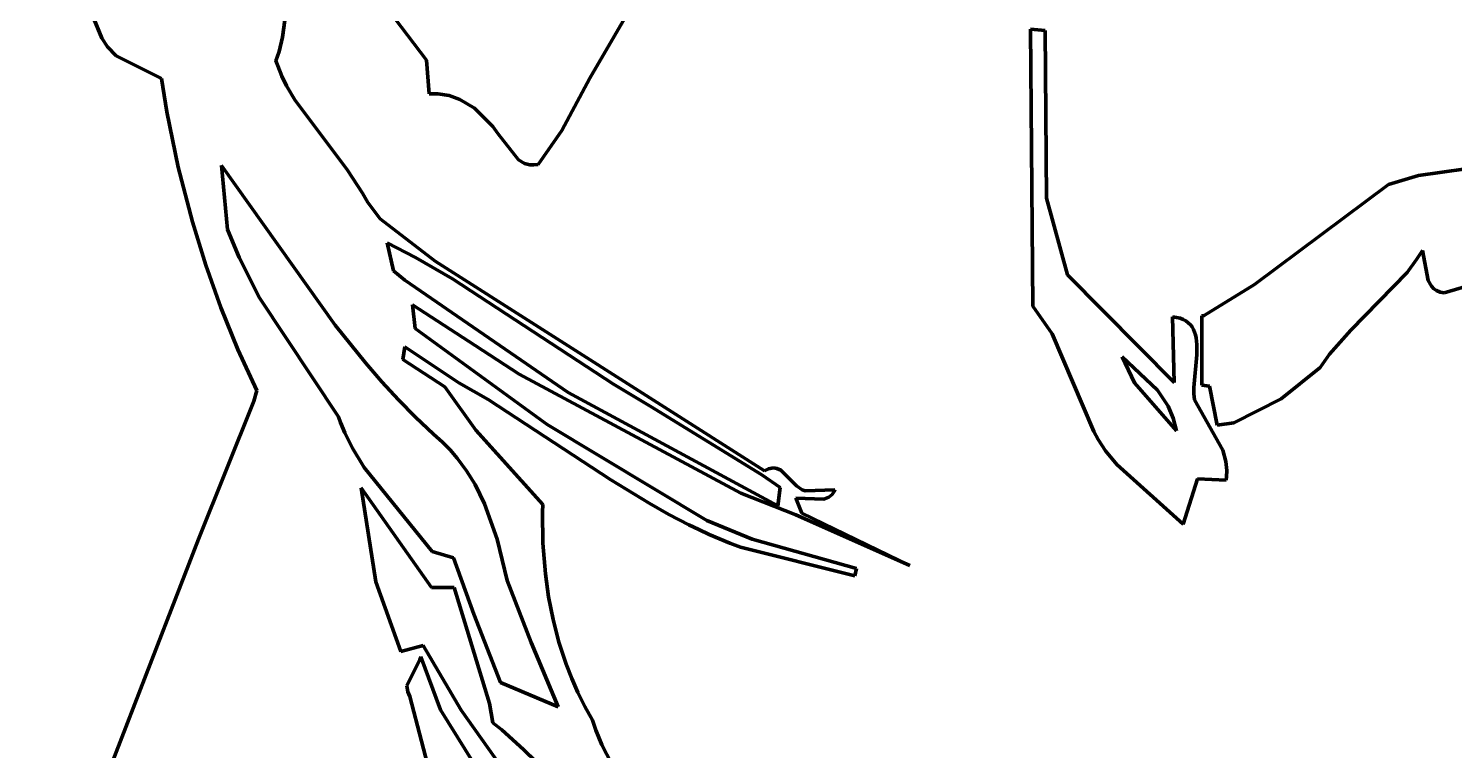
# Model space of a CAD drawing. Header units: millimetres. Extents: x 0 to 11.1, y 0 to 16.2.
# Drawn here: x 4.293 to 6.154, y 7.362 to 8.305 of the extents above; entities that cross this region are included whole.
import ezdxf

# ---------------------------------------------------------------- set-up
doc = ezdxf.new("R2010")
doc.units = ezdxf.units.MM
doc.layers.add('color#0b0b0bff', color=7, linetype='CONTINUOUS', lineweight=100)
doc.layers.add('color#ffffffff', color=7, linetype='CONTINUOUS', lineweight=100)

msp = doc.modelspace()

# ---------------------------------------------------------------- linework, layer by layer
at = {"layer": 'color#0b0b0bff'}
for p, q in [((4.3885, 8.2922), (4.2928, 8.5244)), ((5.148, 8.4507), (5.0253, 8.2398)), ((4.8124, 8.2633), (4.702, 8.4091)), ((4.6288, 8.325), (4.6245, 8.2933)), ((5.6005, 8.3036), (5.6197, 8.3022)), ((5.6037, 7.9422), (5.6005, 8.3036)), ((5.6197, 8.3022), (5.6218, 8.0833)), ((4.3958, 8.2807), (4.3885, 8.2922)), ((4.6245, 8.2933), (4.6199, 8.2748)), ((4.4072, 8.269), (4.3958, 8.2807)), ((4.4665, 8.2394), (4.4072, 8.269)), ((4.6199, 8.2748), (4.6157, 8.2626)), ((4.6157, 8.2626), (4.6181, 8.2558)), ((4.6181, 8.2558), (4.6235, 8.2426)), ((4.8156, 8.2195), (4.8124, 8.2633)), ((4.4735, 8.1958), (4.4665, 8.2394)), ((4.6235, 8.2426), (4.6297, 8.2298)), ((4.6297, 8.2298), (4.6405, 8.2115)), ((5.0253, 8.2398), (4.9891, 8.1714)), ((4.6405, 8.2115), (4.7092, 8.1196)), ((4.8271, 8.2195), (4.8156, 8.2195)), ((4.8418, 8.217), (4.8271, 8.2195)), ((4.8557, 8.212), (4.8418, 8.217)), ((4.8748, 8.2005), (4.8557, 8.212)), ((4.4882, 8.1235), (4.4735, 8.1958)), ((4.8987, 8.1766), (4.8748, 8.2005)), ((4.9053, 8.1674), (4.8987, 8.1766)), ((4.9891, 8.1714), (4.9579, 8.1273)), ((4.9323, 8.133), (4.9053, 8.1674)), ((4.5067, 8.0521), (4.4882, 8.1235)), ((4.5447, 8.1259), (4.5525, 8.0421)), ((4.6929, 7.9173), (4.5447, 8.1259)), ((4.7092, 8.1196), (4.7286, 8.0896)), ((4.9402, 8.1285), (4.9323, 8.133)), ((4.9471, 8.1267), (4.9402, 8.1285)), ((4.9522, 8.1266), (4.9471, 8.1267)), ((4.9579, 8.1273), (4.9522, 8.1266)), ((6.1071, 8.1127), (6.1689, 8.1214)), ((5.8929, 7.9703), (6.0682, 8.1011)), ((6.0682, 8.1011), (6.1071, 8.1127)), ((4.7286, 8.0896), (4.7355, 8.0776)), ((5.6218, 8.0833), (5.6491, 7.9831)), ((4.7355, 8.0776), (4.752, 8.056)), ((4.5242, 7.9958), (4.5067, 8.0521)), ((4.5525, 8.0421), (4.5677, 8.0057)), ((4.752, 8.056), (4.8237, 8.0008)), ((4.7609, 8.025), (4.7693, 7.9884)), ((4.7981, 8.0058), (4.7609, 8.025)), ((4.5677, 8.0057), (4.5942, 7.9531)), ((4.8463, 7.9779), (4.7981, 8.0058)), ((6.1123, 8.015), (6.1047, 8.003)), ((6.1199, 7.9758), (6.1123, 8.015)), ((4.544, 7.9402), (4.5242, 7.9958)), ((4.7693, 7.9884), (4.7839, 7.9759)), ((4.8237, 8.0008), (5.2533, 7.7273)), ((6.0922, 7.9861), (6.0188, 7.9108)), ((6.1047, 8.003), (6.0922, 7.9861)), ((4.7839, 7.9759), (4.9973, 7.8295)), ((5.0562, 7.8403), (4.8463, 7.9779)), ((5.6491, 7.9831), (5.7884, 7.8427)), ((5.8273, 7.9301), (5.8929, 7.9703)), ((6.1241, 7.9681), (6.1199, 7.9758)), ((6.1271, 7.965), (6.1241, 7.9681)), ((6.1821, 7.9717), (6.1407, 7.9594)), ((4.5942, 7.9531), (4.6974, 7.7976)), ((6.1308, 7.9624), (6.1271, 7.965)), ((6.1353, 7.9605), (6.1308, 7.9624)), ((6.1407, 7.9594), (6.1353, 7.9605)), ((4.5662, 7.8856), (4.544, 7.9402)), ((4.8758, 7.8907), (4.7939, 7.9439)), ((4.7939, 7.9439), (4.7977, 7.9129)), ((5.6292, 7.9062), (5.6037, 7.9422)), ((5.8245, 7.9296), (5.8273, 7.9301)), ((5.8245, 7.8391), (5.8245, 7.9296)), ((4.7331, 7.8676), (4.6929, 7.9173)), ((4.7977, 7.9129), (4.9698, 7.7878)), ((5.7884, 7.8427), (5.7859, 7.9282)), ((5.7859, 7.9282), (5.7912, 7.9275)), ((5.7912, 7.9275), (5.7959, 7.9264)), ((5.7959, 7.9264), (5.8, 7.9248)), ((5.8, 7.9248), (5.8036, 7.9229)), ((5.8036, 7.9229), (5.8067, 7.9206)), ((5.8067, 7.9206), (5.8094, 7.918)), ((5.8094, 7.918), (5.8117, 7.915)), ((5.8117, 7.915), (5.8135, 7.9118)), ((5.8135, 7.9118), (5.815, 7.9083)), ((6.0188, 7.9108), (5.9909, 7.8794)), ((5.6836, 7.7784), (5.6292, 7.9062)), ((5.815, 7.9083), (5.8161, 7.9046)), ((5.8161, 7.9046), (5.817, 7.9006)), ((5.817, 7.9006), (5.8179, 7.8922)), ((4.5908, 7.832), (4.5662, 7.8856)), ((4.7839, 7.8891), (4.7814, 7.8725)), ((4.8545, 7.842), (4.7839, 7.8891)), ((4.9334, 7.8536), (4.8758, 7.8907)), ((5.7203, 7.8762), (5.7365, 7.8421)), ((5.7666, 7.8327), (5.7203, 7.8762)), ((5.8177, 7.8785), (5.814, 7.8361)), ((5.8179, 7.8922), (5.8177, 7.8785)), ((5.9909, 7.8794), (5.9787, 7.8622)), ((4.754, 7.8435), (4.7331, 7.8676)), ((4.7814, 7.8725), (4.8362, 7.8369)), ((5.9787, 7.8622), (5.9279, 7.8213)), ((4.7757, 7.82), (4.754, 7.8435)), ((4.8362, 7.8369), (4.8769, 7.7801)), ((4.8927, 7.8202), (4.8545, 7.842)), ((5.2225, 7.6979), (4.9334, 7.8536)), ((5.1041, 7.8117), (5.0562, 7.8403)), ((5.7365, 7.8421), (5.7913, 7.7792)), ((5.8344, 7.8378), (5.8245, 7.8391)), ((5.8443, 7.7867), (5.8344, 7.8378)), ((4.5148, 7.6379), (4.5871, 7.8182)), ((4.5871, 7.8182), (4.5908, 7.832)), ((4.7981, 7.7972), (4.7757, 7.82)), ((5.0529, 7.7156), (4.8927, 7.8202)), ((4.9973, 7.8295), (5.2708, 7.6816)), ((5.7803, 7.8114), (5.7666, 7.8327)), ((5.814, 7.8361), (5.8141, 7.8276)), ((5.8141, 7.8276), (5.8144, 7.8237)), ((5.8144, 7.8237), (5.815, 7.82)), ((5.815, 7.82), (5.8517, 7.7543)), ((5.9279, 7.8213), (5.8661, 7.7899)), ((5.2501, 7.7221), (5.1041, 7.8117)), ((5.787, 7.7959), (5.7803, 7.8114)), ((4.6974, 7.7976), (4.6999, 7.7904)), ((4.6999, 7.7904), (4.7056, 7.7766)), ((4.8214, 7.7751), (4.7981, 7.7972)), ((4.9698, 7.7878), (5.1783, 7.6624)), ((5.7913, 7.7792), (5.787, 7.7959)), ((5.8661, 7.7899), (5.8443, 7.7867)), ((4.7056, 7.7766), (4.7155, 7.7566)), ((4.8333, 7.7644), (4.8214, 7.7751)), ((4.8432, 7.7544), (4.8333, 7.7644)), ((4.8769, 7.7801), (4.9642, 7.6832)), ((5.6891, 7.768), (5.6836, 7.7784)), ((5.6986, 7.7534), (5.6891, 7.768)), ((4.7155, 7.7566), (4.7309, 7.7314)), ((4.8524, 7.7438), (4.8432, 7.7544)), ((4.8647, 7.727), (4.8524, 7.7438)), ((5.7133, 7.7356), (5.6986, 7.7534)), ((5.8517, 7.7543), (5.8558, 7.7393)), ((4.7309, 7.7314), (4.8198, 7.6218)), ((4.8756, 7.7092), (4.8647, 7.727)), ((5.2533, 7.7273), (5.256, 7.7287)), ((5.256, 7.7287), (5.2586, 7.7297)), ((5.2586, 7.7297), (5.261, 7.7304)), ((5.261, 7.7304), (5.2654, 7.7309)), ((5.2654, 7.7309), (5.2694, 7.7304)), ((5.2694, 7.7304), (5.2748, 7.7279)), ((5.2748, 7.7279), (5.2952, 7.7074)), ((5.8002, 7.6576), (5.7133, 7.7356)), ((5.8558, 7.7393), (5.857, 7.7275)), ((5.857, 7.7275), (5.8566, 7.7193)), ((4.8879, 7.6842), (4.8756, 7.7092)), ((5.103, 7.6848), (5.0529, 7.7156)), ((5.274, 7.7055), (5.2501, 7.7221)), ((5.2952, 7.7074), (5.3025, 7.7026)), ((5.8187, 7.7167), (5.8002, 7.6576)), ((5.8561, 7.715), (5.8187, 7.7167)), ((5.8566, 7.7193), (5.8561, 7.715)), ((4.7271, 7.7049), (4.7462, 7.5822)), ((4.8186, 7.5747), (4.7271, 7.7049)), ((5.2942, 7.6697), (5.2225, 7.6979)), ((5.2708, 7.6816), (5.274, 7.7055)), ((5.3308, 7.6902), (5.2946, 7.6917)), ((5.2946, 7.6917), (5.3024, 7.6718)), ((5.3025, 7.7026), (5.3067, 7.7012)), ((5.3067, 7.7012), (5.3455, 7.7022)), ((5.3374, 7.6928), (5.3308, 7.6902)), ((5.3418, 7.6965), (5.3374, 7.6928)), ((5.3444, 7.7001), (5.3418, 7.6965)), ((5.3455, 7.7022), (5.3444, 7.7001)), ((4.9046, 7.6381), (4.8879, 7.6842)), ((4.9642, 7.6832), (4.9639, 7.6732)), ((4.9639, 7.6732), (4.9643, 7.6329)), ((5.1285, 7.6703), (5.103, 7.6848)), ((5.1546, 7.6568), (5.1285, 7.6703)), ((5.4432, 7.6036), (5.2942, 7.6697)), ((5.3024, 7.6718), (5.4432, 7.6036)), ((5.1678, 7.6504), (5.1546, 7.6568)), ((5.1812, 7.6442), (5.1678, 7.6504)), ((5.1783, 7.6624), (5.2372, 7.638)), ((4.4612, 7.4994), (4.5148, 7.6379)), ((4.9178, 7.5839), (4.9046, 7.6381)), ((4.9643, 7.6329), (4.9675, 7.5926)), ((5.1947, 7.6384), (5.1812, 7.6442)), ((5.2084, 7.6329), (5.1947, 7.6384)), ((5.2223, 7.6277), (5.2084, 7.6329)), ((5.2372, 7.638), (5.3735, 7.5998)), ((4.8198, 7.6218), (4.8474, 7.6134)), ((4.8474, 7.6134), (4.8739, 7.5401)), ((5.3712, 7.5899), (5.2223, 7.6277)), ((5.3735, 7.5998), (5.3712, 7.5899)), ((4.7462, 7.5822), (4.7786, 7.4914)), ((4.9487, 7.503), (4.9178, 7.5839)), ((4.9675, 7.5926), (4.9717, 7.5626)), ((4.8485, 7.5748), (4.8186, 7.5747)), ((4.8945, 7.4233), (4.8485, 7.5748)), ((4.9717, 7.5626), (4.9776, 7.5329)), ((4.8739, 7.5401), (4.9091, 7.4507)), ((4.9776, 7.5329), (4.9852, 7.5036)), ((4.9842, 7.4193), (4.9487, 7.503)), ((4.9852, 7.5036), (4.9946, 7.4748)), ((4.3638, 7.2475), (4.4612, 7.4994)), ((4.7786, 7.4914), (4.8081, 7.499)), ((4.8051, 7.4844), (4.8034, 7.481)), ((4.8306, 7.415), (4.8051, 7.4844)), ((4.8081, 7.499), (4.8575, 7.4146)), ((4.8034, 7.481), (4.7868, 7.4467)), ((4.9946, 7.4748), (5.0019, 7.456)), ((4.7868, 7.4467), (4.7878, 7.4389)), ((4.9091, 7.4507), (4.9842, 7.4193)), ((5.0019, 7.456), (5.01, 7.4376)), ((4.7878, 7.4389), (4.7904, 7.4328)), ((4.7904, 7.4328), (4.8344, 7.2647)), ((5.01, 7.4376), (5.0189, 7.4195)), ((4.8851, 7.3279), (4.8306, 7.415)), ((4.8575, 7.4146), (5.0386, 7.1608)), ((4.8987, 7.3981), (4.8945, 7.4233)), ((5.0189, 7.4195), (5.0288, 7.4018)), ((4.9107, 7.389), (4.8987, 7.3981)), ((5.0288, 7.4018), (5.0332, 7.3886)), ((4.9391, 7.3633), (4.9107, 7.389)), ((5.0332, 7.3886), (5.0411, 7.3695)), ((5.0053, 7.2989), (4.9391, 7.3633)), ((5.0411, 7.3695), (5.0539, 7.3452))]:
    msp.add_line(p, q, dxfattribs=at)
at = {"layer": 'color#ffffffff'}
for p, q in [((4.2928, 8.5244), (4.3885, 8.2922)), ((5.0253, 8.2398), (5.148, 8.4507)), ((4.702, 8.4091), (4.8124, 8.2633)), ((4.6245, 8.2933), (4.6288, 8.325)), ((5.6005, 8.3036), (5.6037, 7.9422)), ((5.6197, 8.3022), (5.6005, 8.3036)), ((5.6218, 8.0833), (5.6197, 8.3022)), ((4.3885, 8.2922), (4.3958, 8.2807)), ((4.6199, 8.2748), (4.6245, 8.2933)), ((4.3958, 8.2807), (4.4072, 8.269)), ((4.4072, 8.269), (4.4665, 8.2394)), ((4.6157, 8.2626), (4.6199, 8.2748)), ((4.6181, 8.2558), (4.6157, 8.2626)), ((4.6235, 8.2426), (4.6181, 8.2558)), ((4.8124, 8.2633), (4.8156, 8.2195)), ((4.4665, 8.2394), (4.4735, 8.1958)), ((4.6297, 8.2298), (4.6235, 8.2426)), ((4.6405, 8.2115), (4.6297, 8.2298)), ((4.9891, 8.1714), (5.0253, 8.2398)), ((4.7092, 8.1196), (4.6405, 8.2115)), ((4.8156, 8.2195), (4.8271, 8.2195)), ((4.8271, 8.2195), (4.8418, 8.217)), ((4.8418, 8.217), (4.8557, 8.212)), ((4.8557, 8.212), (4.8748, 8.2005)), ((4.4735, 8.1958), (4.4882, 8.1235)), ((4.8748, 8.2005), (4.8987, 8.1766)), ((4.8987, 8.1766), (4.9053, 8.1674)), ((4.9579, 8.1273), (4.9891, 8.1714)), ((4.9053, 8.1674), (4.9323, 8.133)), ((4.4882, 8.1235), (4.5067, 8.0521)), ((4.5447, 8.1259), (4.6929, 7.9173)), ((4.5525, 8.0421), (4.5447, 8.1259)), ((4.7286, 8.0896), (4.7092, 8.1196)), ((4.9323, 8.133), (4.9402, 8.1285)), ((4.9402, 8.1285), (4.9471, 8.1267)), ((4.9471, 8.1267), (4.9522, 8.1266)), ((4.9522, 8.1266), (4.9579, 8.1273)), ((6.1689, 8.1214), (6.1071, 8.1127)), ((6.0682, 8.1011), (5.8929, 7.9703)), ((6.1071, 8.1127), (6.0682, 8.1011)), ((4.7355, 8.0776), (4.7286, 8.0896)), ((5.6491, 7.9831), (5.6218, 8.0833)), ((4.752, 8.056), (4.7355, 8.0776)), ((4.5067, 8.0521), (4.5242, 7.9958)), ((4.5677, 8.0057), (4.5525, 8.0421)), ((4.8237, 8.0008), (4.752, 8.056)), ((4.7609, 8.025), (4.7981, 8.0058)), ((4.7693, 7.9884), (4.7609, 8.025)), ((4.5942, 7.9531), (4.5677, 8.0057)), ((4.7981, 8.0058), (4.8463, 7.9779)), ((6.1047, 8.003), (6.1123, 8.015)), ((6.1123, 8.015), (6.1199, 7.9758)), ((4.5242, 7.9958), (4.544, 7.9402)), ((4.7839, 7.9759), (4.7693, 7.9884)), ((5.2533, 7.7273), (4.8237, 8.0008)), ((6.0188, 7.9108), (6.0922, 7.9861)), ((6.0922, 7.9861), (6.1047, 8.003)), ((4.9973, 7.8295), (4.7839, 7.9759)), ((4.8463, 7.9779), (5.0562, 7.8403)), ((5.7884, 7.8427), (5.6491, 7.9831)), ((5.8929, 7.9703), (5.8273, 7.9301)), ((6.1199, 7.9758), (6.1241, 7.9681)), ((6.1241, 7.9681), (6.1271, 7.965)), ((6.1407, 7.9594), (6.1821, 7.9717)), ((4.6974, 7.7976), (4.5942, 7.9531)), ((6.1271, 7.965), (6.1308, 7.9624)), ((6.1308, 7.9624), (6.1353, 7.9605)), ((6.1353, 7.9605), (6.1407, 7.9594)), ((4.544, 7.9402), (4.5662, 7.8856)), ((4.7977, 7.9129), (4.7939, 7.9439)), ((4.7939, 7.9439), (4.8758, 7.8907)), ((5.6037, 7.9422), (5.6292, 7.9062)), ((5.8273, 7.9301), (5.8245, 7.9296)), ((5.8245, 7.9296), (5.8245, 7.8391)), ((4.6929, 7.9173), (4.7331, 7.8676)), ((4.9698, 7.7878), (4.7977, 7.9129)), ((5.7912, 7.9275), (5.7859, 7.9282)), ((5.7859, 7.9282), (5.7884, 7.8427)), ((5.7959, 7.9264), (5.7912, 7.9275)), ((5.8, 7.9248), (5.7959, 7.9264)), ((5.8036, 7.9229), (5.8, 7.9248)), ((5.8067, 7.9206), (5.8036, 7.9229)), ((5.8094, 7.918), (5.8067, 7.9206)), ((5.8117, 7.915), (5.8094, 7.918)), ((5.8135, 7.9118), (5.8117, 7.915)), ((5.815, 7.9083), (5.8135, 7.9118)), ((5.9909, 7.8794), (6.0188, 7.9108)), ((5.6292, 7.9062), (5.6836, 7.7784)), ((5.8161, 7.9046), (5.815, 7.9083)), ((5.817, 7.9006), (5.8161, 7.9046)), ((5.8179, 7.8922), (5.817, 7.9006)), ((4.5662, 7.8856), (4.5908, 7.832)), ((4.7814, 7.8725), (4.7839, 7.8891)), ((4.7839, 7.8891), (4.8545, 7.842)), ((4.8758, 7.8907), (4.9334, 7.8536)), ((5.7203, 7.8762), (5.7666, 7.8327)), ((5.7365, 7.8421), (5.7203, 7.8762)), ((5.814, 7.8361), (5.8177, 7.8785)), ((5.8177, 7.8785), (5.8179, 7.8922)), ((5.9787, 7.8622), (5.9909, 7.8794)), ((4.7331, 7.8676), (4.754, 7.8435)), ((4.8362, 7.8369), (4.7814, 7.8725)), ((5.9279, 7.8213), (5.9787, 7.8622)), ((4.754, 7.8435), (4.7757, 7.82)), ((4.8769, 7.7801), (4.8362, 7.8369)), ((4.8545, 7.842), (4.8927, 7.8202)), ((4.9334, 7.8536), (5.2225, 7.6979)), ((5.0562, 7.8403), (5.1041, 7.8117)), ((5.7913, 7.7792), (5.7365, 7.8421)), ((5.8245, 7.8391), (5.8344, 7.8378)), ((5.8344, 7.8378), (5.8443, 7.7867)), ((4.5871, 7.8182), (4.5148, 7.6379)), ((4.5908, 7.832), (4.5871, 7.8182)), ((4.7757, 7.82), (4.7981, 7.7972)), ((4.8927, 7.8202), (5.0529, 7.7156)), ((5.2708, 7.6816), (4.9973, 7.8295)), ((5.7666, 7.8327), (5.7803, 7.8114)), ((5.8141, 7.8276), (5.814, 7.8361)), ((5.8144, 7.8237), (5.8141, 7.8276)), ((5.815, 7.82), (5.8144, 7.8237)), ((5.8517, 7.7543), (5.815, 7.82)), ((5.8661, 7.7899), (5.9279, 7.8213)), ((5.1041, 7.8117), (5.2501, 7.7221)), ((5.7803, 7.8114), (5.787, 7.7959)), ((4.6999, 7.7904), (4.6974, 7.7976)), ((4.7056, 7.7766), (4.6999, 7.7904)), ((4.7981, 7.7972), (4.8214, 7.7751)), ((5.1783, 7.6624), (4.9698, 7.7878)), ((5.787, 7.7959), (5.7913, 7.7792)), ((5.8443, 7.7867), (5.8661, 7.7899)), ((4.7155, 7.7566), (4.7056, 7.7766)), ((4.8214, 7.7751), (4.8333, 7.7644)), ((4.8333, 7.7644), (4.8432, 7.7544)), ((4.9642, 7.6832), (4.8769, 7.7801)), ((5.6836, 7.7784), (5.6891, 7.768)), ((5.6891, 7.768), (5.6986, 7.7534)), ((4.7309, 7.7314), (4.7155, 7.7566)), ((4.8432, 7.7544), (4.8524, 7.7438)), ((4.8524, 7.7438), (4.8647, 7.727)), ((5.6986, 7.7534), (5.7133, 7.7356)), ((5.8558, 7.7393), (5.8517, 7.7543)), ((4.8198, 7.6218), (4.7309, 7.7314)), ((4.8647, 7.727), (4.8756, 7.7092)), ((5.256, 7.7287), (5.2533, 7.7273)), ((5.2586, 7.7297), (5.256, 7.7287)), ((5.261, 7.7304), (5.2586, 7.7297)), ((5.2654, 7.7309), (5.261, 7.7304)), ((5.2694, 7.7304), (5.2654, 7.7309)), ((5.2748, 7.7279), (5.2694, 7.7304)), ((5.2952, 7.7074), (5.2748, 7.7279)), ((5.7133, 7.7356), (5.8002, 7.6576)), ((5.857, 7.7275), (5.8558, 7.7393)), ((5.8566, 7.7193), (5.857, 7.7275)), ((4.8756, 7.7092), (4.8879, 7.6842)), ((5.0529, 7.7156), (5.103, 7.6848)), ((5.2501, 7.7221), (5.274, 7.7055)), ((5.3025, 7.7026), (5.2952, 7.7074)), ((5.8002, 7.6576), (5.8187, 7.7167)), ((5.8187, 7.7167), (5.8561, 7.715)), ((5.8561, 7.715), (5.8566, 7.7193)), ((4.7271, 7.7049), (4.8186, 7.5747)), ((4.7462, 7.5822), (4.7271, 7.7049)), ((5.2225, 7.6979), (5.2942, 7.6697)), ((5.274, 7.7055), (5.2708, 7.6816)), ((5.3024, 7.6718), (5.2946, 7.6917)), ((5.2946, 7.6917), (5.3308, 7.6902)), ((5.3067, 7.7012), (5.3025, 7.7026)), ((5.3455, 7.7022), (5.3067, 7.7012)), ((5.3308, 7.6902), (5.3374, 7.6928)), ((5.3374, 7.6928), (5.3418, 7.6965)), ((5.3418, 7.6965), (5.3444, 7.7001)), ((5.3444, 7.7001), (5.3455, 7.7022)), ((4.8879, 7.6842), (4.9046, 7.6381)), ((4.9639, 7.6732), (4.9642, 7.6832)), ((4.9643, 7.6329), (4.9639, 7.6732)), ((5.103, 7.6848), (5.1285, 7.6703)), ((5.1285, 7.6703), (5.1546, 7.6568)), ((5.2942, 7.6697), (5.4432, 7.6036)), ((5.4432, 7.6036), (5.3024, 7.6718)), ((5.1546, 7.6568), (5.1678, 7.6504)), ((5.1678, 7.6504), (5.1812, 7.6442)), ((5.2372, 7.638), (5.1783, 7.6624)), ((4.5148, 7.6379), (4.4612, 7.4994)), ((4.9046, 7.6381), (4.9178, 7.5839)), ((4.9675, 7.5926), (4.9643, 7.6329)), ((5.1812, 7.6442), (5.1947, 7.6384)), ((5.1947, 7.6384), (5.2084, 7.6329)), ((5.2084, 7.6329), (5.2223, 7.6277)), ((5.3735, 7.5998), (5.2372, 7.638)), ((4.8474, 7.6134), (4.8198, 7.6218)), ((4.8739, 7.5401), (4.8474, 7.6134)), ((5.2223, 7.6277), (5.3712, 7.5899)), ((5.3712, 7.5899), (5.3735, 7.5998)), ((4.7786, 7.4914), (4.7462, 7.5822)), ((4.9178, 7.5839), (4.9487, 7.503)), ((4.9717, 7.5626), (4.9675, 7.5926)), ((4.8186, 7.5747), (4.8485, 7.5748)), ((4.8485, 7.5748), (4.8945, 7.4233)), ((4.9776, 7.5329), (4.9717, 7.5626)), ((4.9091, 7.4507), (4.8739, 7.5401)), ((4.9852, 7.5036), (4.9776, 7.5329)), ((4.9487, 7.503), (4.9842, 7.4193)), ((4.9946, 7.4748), (4.9852, 7.5036)), ((4.4612, 7.4994), (4.3638, 7.2475)), ((4.8081, 7.499), (4.7786, 7.4914)), ((4.8034, 7.481), (4.8051, 7.4844)), ((4.8051, 7.4844), (4.8306, 7.415)), ((4.8575, 7.4146), (4.8081, 7.499)), ((4.7868, 7.4467), (4.8034, 7.481)), ((5.0019, 7.456), (4.9946, 7.4748)), ((4.7878, 7.4389), (4.7868, 7.4467)), ((4.9842, 7.4193), (4.9091, 7.4507)), ((5.01, 7.4376), (5.0019, 7.456)), ((4.7904, 7.4328), (4.7878, 7.4389)), ((4.8344, 7.2647), (4.7904, 7.4328)), ((5.0189, 7.4195), (5.01, 7.4376)), ((4.8306, 7.415), (4.8851, 7.3279)), ((5.0386, 7.1608), (4.8575, 7.4146)), ((4.8945, 7.4233), (4.8987, 7.3981)), ((5.0288, 7.4018), (5.0189, 7.4195)), ((4.8987, 7.3981), (4.9107, 7.389)), ((5.0332, 7.3886), (5.0288, 7.4018)), ((4.9107, 7.389), (4.9391, 7.3633)), ((5.0411, 7.3695), (5.0332, 7.3886)), ((4.9391, 7.3633), (5.0053, 7.2989)), ((5.0539, 7.3452), (5.0411, 7.3695))]:
    msp.add_line(p, q, dxfattribs=at)

doc.saveas('drawing.dxf')
